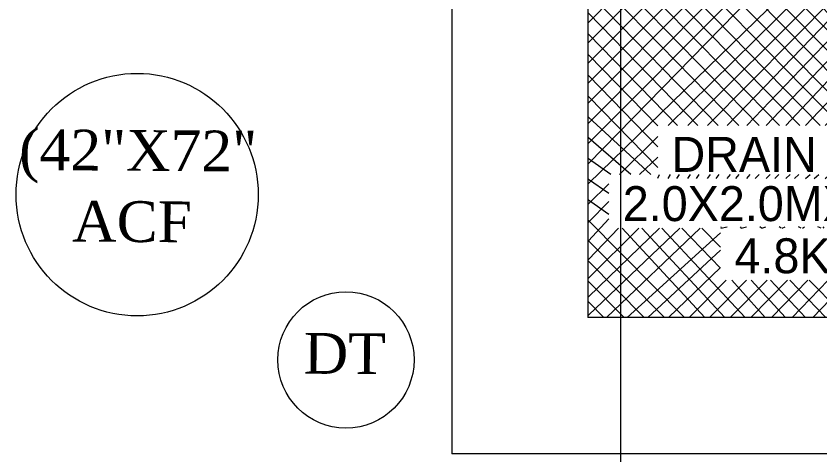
# Model space of a CAD drawing. Header units: millimetres. Extents: x -586673698 to -573385747, y -389867798 to -389752240.
# Drawn here: x -586649114 to -586645573, y -389782735 to -389780805 of the extents above; entities that cross this region are included whole.
import ezdxf

# ---------------------------------------------------------------- set-up
doc = ezdxf.new("R2010")
doc.units = ezdxf.units.MM
doc.header["$LTSCALE"] = 100
for name, pattern in [('DASHED', [19.049999999999997, 12.7, -6.349999999999998]), ('HIDDEN', [9.524999999999995, 6.349999999999998, -3.174999999999998]), ('HIDDEN2', [0.1875, 0.125, -0.0625])]:
    doc.linetypes.add(name, pattern=pattern)
doc.layers.add('A-CUT OUT', color=251, linetype='HIDDEN2', lineweight=15)
doc.layers.add('PL-DOMESTIC WATER TANK', color=171, linetype='Continuous', lineweight=0)
for name, color, linetype in [('AH_RETAINING WALL', 4, 'Continuous'), ('DT-PL-SHAFT', 230, 'Continuous'), ('L2-OPEN', 7, 'Continuous'), ('PL-STP', 171, 'Continuous'), ('PLUMB', 6, 'Continuous')]:
    doc.layers.add(name, color=color, linetype=linetype)
doc.styles.add('3', font='times.ttf')
doc.styles.add('ROMANS', font='romans', dxfattribs={"width": 0.5})
doc.styles.add('TIMESNEWROMAN', font='times.ttf')
doc.dimstyles.new('FOOTINF DIM', dxfattribs={"dimtxt": 250, "dimasz": 40, "dimexe": 50, "dimexo": 80, "dimgap": 35, "dimtad": 1, "dimtoh": 1, "dimdec": 0, "dimzin": 1, "dimdsep": 46, "dimtxsty": 'TIMESNEWROMAN', "dimblk": 'TICK', "dimcen": 2, "dimclrd": 7, "dimclre": 250, "dimclrt": 32, "dimadec": 1, "dimazin": 0, "dimtfac": 1, "dimtdec": 0, "dimtix": 1, "dimtmove": 1, "dimatfit": 3, "dimfxl": 0, "dimlwd": -1, "dimlwe": -1, "dimarcsym": 0})
doc.dimstyles.new('T', dxfattribs={"dimtxt": 100, "dimasz": 1, "dimexe": 50, "dimexo": 50, "dimgap": 15, "dimtad": 0, "dimtih": 1, "dimtoh": 1, "dimdec": 0, "dimzin": 0, "dimdsep": 46, "dimtxsty": 'ROMANS', "dimblk1": 'T', "dimblk2": 'T', "dimsah": 1, "dimcen": 0, "dimclrd": 8, "dimclre": 8, "dimclrt": 241, "dimadec": 0, "dimazin": 0, "dimtfac": 0.025, "dimtdec": 0, "dimtofl": 0, "dimtmove": 2, "dimatfit": 3, "dimldrblk": 'T', "dimfxl": 0, "dimtolj": 1, "dimtzin": 0, "dimarcsym": 0})

# ---------------------------------------------------------------- blocks, each defined once
blk = doc.blocks.new('TICK')
at = {"color": 13, "const_width": 0.1}
for points in [[(0, -3), (0, 3)], [(-2.121320343559998, -2.121320343554543), (2.121320343559998, 2.121320343565455)], [(-3, 0), (3, 0)]]:
    blk.add_lwpolyline(points, dxfattribs=at)
blk = doc.blocks.new('*D739')
at = {"layer": 'AH_RETAINING WALL', "color": 250, "transparency": 16777216}
blk.add_line((-998027.2499997283, -73688.53414696455), (-998027.2499988838, -73937.10442626476), dxfattribs=at)
at = {"layer": 'AH_RETAINING WALL', "color": 250, "linetype": 'Continuous', "transparency": 16777216}
blk.add_line((-996027.104980197, -73688.53414016962), (-996027.1049793526, -73937.10441946983), dxfattribs=at)
at = {"layer": 'AH_RETAINING WALL', "color": 7, "linetype": 'Continuous', "transparency": 16777216}
blk.add_line((-996067.1049795224, -73887.10441960572), (-997987.2499990537, -73887.10442612886), dxfattribs=at)
at = {"layer": 'Defpoints', "color": 0, "transparency": 16777216}
for p in [(-998027.25, -73608.53414696455), (-996027.1049804688, -73608.53414016962), (-998027.2499990537, -73887.10442626476)]:
    blk.add_point(p, dxfattribs=at)
at = {"layer": 'AH_RETAINING WALL', "color": 7, "transparency": 16777216, "xscale": 40, "yscale": 40, "zscale": 40}
for p, rotation in [((-998027.2499990537, -73887.10442626476), 180.0000001946463), ((-996027.1049795224, -73887.10441946983), 1.946462990787268e-07)]:
    blk.add_blockref('TICK', p, dxfattribs=dict(at, rotation=rotation))
at = {"layer": 'AH_RETAINING WALL', "color": 32, "transparency": 16777216, "insert": (-997027.1774898389, -73724.94148126672), "char_height": 250, "attachment_point": 5, "rotation": 1.946462825065742e-07, "style": 'TIMESNEWROMAN'}
blk.add_mtext('2000', dxfattribs=at)
blk = doc.blocks.new('*D740')
at = {"layer": 'AH_RETAINING WALL', "color": 250, "transparency": 16777216}
blk.add_line((-995957.7603540425, -73521.42186760905), (-996137.4247006197, -73521.42186760905), dxfattribs=at)
at = {"layer": 'AH_RETAINING WALL', "color": 7, "linetype": 'Continuous', "transparency": 16777216}
blk.add_line((-996087.4247006197, -75481.42186760905), (-996087.4247006197, -73561.42186760905), dxfattribs=at)
at = {"layer": 'AH_RETAINING WALL', "color": 250, "linetype": 'Continuous', "transparency": 16777216}
blk.add_line((-995957.7603538041, -75521.42186760905), (-996137.4247006197, -75521.42186760905), dxfattribs=at)
at = {"layer": 'Defpoints', "color": 0, "transparency": 16777216}
for p in [(-996087.4247006197, -73521.42186760905), (-995877.7603540425, -73521.42186760905), (-995877.7603538041, -75521.42186760905)]:
    blk.add_point(p, dxfattribs=at)
at = {"layer": 'AH_RETAINING WALL', "color": 7, "transparency": 16777216, "xscale": 40, "yscale": 40, "zscale": 40}
for p, rotation in [((-996087.4247006197, -73521.42186760905), 90), ((-996087.4247006197, -75521.42186760905), 270)]:
    blk.add_blockref('TICK', p, dxfattribs=dict(at, rotation=rotation))
at = {"layer": 'AH_RETAINING WALL', "color": 32, "transparency": 16777216, "insert": (-996249.58764222, -74521.42186760876), "char_height": 250, "attachment_point": 5, "rotation": 90, "style": 'TIMESNEWROMAN'}
blk.add_mtext('2000', dxfattribs=at)
blk = doc.blocks.new('T')
at = {"layer": 'L2-OPEN', "color": 8, "linetype": 'Continuous'}
for p, q in [((-30.88676591906551, 3.637978807091713e-12), (12.63541410549078, 3.637978807091713e-12)), ((-7.275957614183426e-12, 32.97048780479508), (0, -12.62681486954443))]:
    blk.add_line(p, q, dxfattribs=at)
at = {"layer": 'PLUMB'}
blk.add_line((-20.44315986570291, -20.44315986570018), (20.44315986571019, 20.4431598657111), dxfattribs=at)
blk = doc.blocks.new('*D741')
at = {"layer": 'Defpoints', "color": 0, "linetype": 'HIDDEN', "transparency": 16777216}
for p in [(-996687.4247006192, -74121.42186760905), (-996087.331292694, -74428.59311849231), (-996087.331292694, -74506.11953996544)]:
    blk.add_point(p, dxfattribs=at)
at = {"layer": 'PL-STP', "color": 8, "linetype": 'HIDDEN', "lineweight": -2, "transparency": 16777216}
for p, q in [((-996687.4247006192, -74171.42186760905), (-996687.4247006192, -74478.59311849231)), ((-996087.331292694, -74456.11953996544), (-996087.331292694, -74378.59311849231)), ((-996686.4247006192, -74428.59311849231), (-996515.949425228, -74428.59311849231)), ((-996088.331292694, -74428.59311849231), (-996258.8065680851, -74428.59311849231))]:
    blk.add_line(p, q, dxfattribs=at)
at = {"layer": 'PL-STP', "color": 8, "linetype": 'HIDDEN', "lineweight": -2, "transparency": 16777216, "rotation": 180}
blk.add_blockref('T', (-996687.4247006192, -74428.59311849231), dxfattribs=at)
at = {"layer": 'PL-STP', "color": 8, "linetype": 'HIDDEN', "lineweight": -2, "transparency": 16777216}
blk.add_blockref('T', (-996087.331292694, -74428.59311849231), dxfattribs=at)
at = {"layer": 'PL-STP', "color": 241, "linetype": 'HIDDEN', "lineweight": 13, "transparency": 16777216, "insert": (-996387.3779966566, -74428.59311849231), "char_height": 100, "attachment_point": 5, "style": 'ROMANS'}
blk.add_mtext('\\A1;600', dxfattribs=at)
blk = doc.blocks.new('*D742')
at = {"layer": 'Defpoints', "color": 0, "linetype": 'HIDDEN', "transparency": 16777216}
for p in [(-996737.8178758831, -73521.42186760908), (-996886.1914403499, -74121.42186760908), (-996656.0607680436, -74121.42186760908)]:
    blk.add_point(p, dxfattribs=at)
at = {"layer": 'PL-STP', "color": 8, "linetype": 'HIDDEN', "lineweight": -2, "transparency": 16777216}
for p, q in [((-996787.8178758831, -73521.42186760908), (-996936.1914403499, -73521.42186760908)), ((-996886.1914403499, -73522.42186760908), (-996886.1914403499, -73756.42186760908)), ((-996886.1914403499, -74120.42186760908), (-996886.1914403499, -73886.42186760908)), ((-996706.0607680436, -74121.42186760908), (-996936.1914403499, -74121.42186760908))]:
    blk.add_line(p, q, dxfattribs=at)
for p, rotation in [((-996886.1914403499, -73521.42186760908), 90), ((-996886.1914403499, -74121.42186760908), 270)]:
    blk.add_blockref('T', p, dxfattribs=dict(at, rotation=rotation))
at = {"layer": 'PL-STP', "color": 241, "linetype": 'HIDDEN', "lineweight": 13, "transparency": 16777216, "insert": (-996886.1914403497, -73821.42186760879), "char_height": 100, "attachment_point": 5, "style": 'ROMANS'}
blk.add_mtext('\\A1;600', dxfattribs=at)
blk = doc.blocks.new('DP')
at = {"layer": 'DT-PL-SHAFT', "lineweight": 13, "ltscale": 5}
h = blk.add_hatch(dxfattribs=at)
h.set_pattern_fill('ANSI37', color=8, scale=500, angle=-1.272221872585407e-14)
h.set_pattern_definition([(44.99999999999999, (-5102.21983711049, 1328.254180787102), (-44.19417382415921, 44.19417382415923), []), (135, (-5102.21983711049, 1328.254180787102), (-44.19417382415923, -44.19417382415921), [])])
h.paths.add_polyline_path([(-996025.2372006192, -74121.42186760905), (-996625.2372006192, -74121.42186760905), (-996625.2372006192, -73521.42186760905), (-998025.2979621105, -73521.42186760905), (-998025.2979621105, -75018.61092146105), (-996025.2372006192, -75018.61092146105)])
h.paths.add_polyline_path([(-996025.2372006192, -75158.00154646105), (-996025.2372006192, -75018.61092146105), (-998025.2979621105, -75018.61092146105), (-998025.2979621105, -75521.4020692129), (-996025.2372006192, -75521.4020692129)])
h.paths.add_polyline_path([(-996463.7619252279, -74503.59311849231), (-996186.6190680852, -74503.59311849231), (-996186.6190680852, -74353.59311849231), (-996463.7619252279, -74353.59311849231)], flags=16)
h.paths.add_polyline_path([(-996962.5753689094, -73896.42186760882), (-996685.4325117664, -73896.42186760882), (-996685.4325117664, -73746.42186760882), (-996962.5753689094, -73746.42186760882)], flags=16)
h.paths.add_polyline_path([(-997934.5617049523, -75127.79657203227), (-996272.8011158183, -75127.79657203227), (-996272.8011158183, -74892.93677436869), (-997934.5617049523, -74892.93677436869)])
h.paths.add_polyline_path([(-997719.9160393015, -74910.40080549315), (-996525.2691884383, -74910.40080549315), (-996525.2691884383, -74676.04000173396), (-997719.9160393015, -74676.04000173396)], flags=16)
h.paths.add_polyline_path([(-997442.620805867, -75357.29657203227), (-996613.7364869174, -75357.29657203227), (-996613.7364869174, -75122.43677436869), (-997442.620805867, -75122.43677436869)], flags=16)
at = {"color": 35, "lineweight": 13}
blk.add_lwpolyline([(-996025.143792694, -74121.42186760905), (-996025.143792694, -73521.42186760905), (-996625.2372006192, -73521.42186760905), (-996625.2372006192, -74121.42186760905), (-996025.143792694, -74121.42186760905), (-996533.9924614667, -74036.2355665155), (-996625.2372006192, -73521.42186760905)], dxfattribs=at)
at = {"layer": 'PL-DOMESTIC WATER TANK', "lineweight": 13, "ltscale": 200}
for p, q in [((-996027.25, -72921.42186663867), (-998627.25, -72921.421875)), ((-998627.25, -72921.421875), (-998627.25, -76121.421875)), ((-996027.1049804688, -73521.42186820507), (-998027.25, -73521.421875)), ((-998027.25, -73521.421875), (-998027.25, -75521.421875)), ((-996027.104980588, -75521.42186820507), (-998027.25, -75521.421875)), ((-996027.104980588, -76121.42186820507), (-998627.25, -76121.421875))]:
    blk.add_line(p, q, dxfattribs=at)
at = {"layer": 'DT-PL-SHAFT', "color": 140, "lineweight": 13}
for s, p in [('DRAIN PIT', (-997659.03125, -74880.62287335687)), ('2.0X2.0MX1.2M', (-997873.59375, -75097.27014903938)), ('4.8KLD', (-997381.6528509147, -75326.77014903938, -3.086917378716905))]:
    blk.add_text(s, height=153.8010100846817, dxfattribs=at).set_placement(p)
at = {"layer": 'AH_RETAINING WALL'}
for p1, p2, distance, picture, middle in [((-995877.7603538036, -75521.42186760902), (-995877.760354042, -73521.42186760902), 209.66434657759964, '*D740', (-996249.58764222, -74521.42186760876)), ((-996027.1049804688, -73608.53414016962), (-998027.25, -73608.53414696455), 278.57027930021286, '*D739', (-997027.1774898389, -73724.94148126672))]:
    dim = blk.add_aligned_dim(p1=p1, p2=p2, distance=distance, dimstyle='FOOTINF DIM', override={"dimpost": '<>\\X', "dimfxl": 300, "dimfxlon": 1}, dxfattribs=at)
    dim.commit()
    dim.dimension.update_dxf_attribs({"geometry": picture, "text_midpoint": middle})
at = {"layer": 'PL-STP', "color": 2, "linetype": 'HIDDEN', "lineweight": 13}
dim = blk.add_linear_dim(base=(-996886.1914403499, -74121.42186760908), p1=(-996737.8178758826, -73521.42186760905), p2=(-996656.0607680432, -74121.42186760905), angle=90, dimstyle='T', dxfattribs=at)
dim.commit()
dim.dimension.update_dxf_attribs({"geometry": '*D742', "text_midpoint": (-996886.1914403497, -73821.42186760879)})
dim = blk.add_linear_dim(base=(-996087.331292694, -74428.59311849231), p1=(-996687.4247006192, -74121.42186760905), p2=(-996087.331292694, -74506.11953996544), dimstyle='T', dxfattribs=at)
dim.commit()
dim.dimension.update_dxf_attribs({"geometry": '*D741', "text_midpoint": (-996387.3779966566, -74428.59311849231)})

msp = doc.modelspace()

# ---------------------------------------------------------------- linework, layer by layer
at = {"layer": 'DT-PL-SHAFT', "color": 8, "linetype": 'DASHED', "lineweight": 13, "ltscale": 50}
msp.add_line((-586646449.7283602, -389794357.752605, -309.9813594485871), (-586646449.7283602, -389760185.5220762, -309.9813594485871), dxfattribs=at)
at = {"layer": 'DT-PL-SHAFT', "color": 1, "lineweight": 13, "ltscale": 5}
for centre, radius in [((-586648580.8552122, -389781590.394407, -324.7820549379846), 533.4), ((-586647661.1927123, -389782317.569407, -306.4301852308991), 300)]:
    msp.add_circle(centre, radius, dxfattribs=at)

# ---------------------------------------------------------------- block references
at = {"layer": 'DT-PL-SHAFT', "color": 1}
msp.add_blockref('DP', (-585648568.0787647, -389706609.6670313, -305.5143157481417), dxfattribs=at)

# ---------------------------------------------------------------- texts
at = {"layer": 'A-CUT OUT', "color": 140, "lineweight": 13, "style": '3'}
for s, p in [('(42"X72"', (-586649101.4805729, -389781482.1256055, -349.4773939677198)), ('ACF', (-586648867.1920563, -389781796.7259719, -349.4773939677198)), ('DT', (-586647847.3729544, -389782377.8750252, -337.1297244528523))]:
    msp.add_text(s, height=179.3319526519925, rotation=359.612777613322, dxfattribs=at).set_placement(p)

doc.saveas('drawing.dxf')
